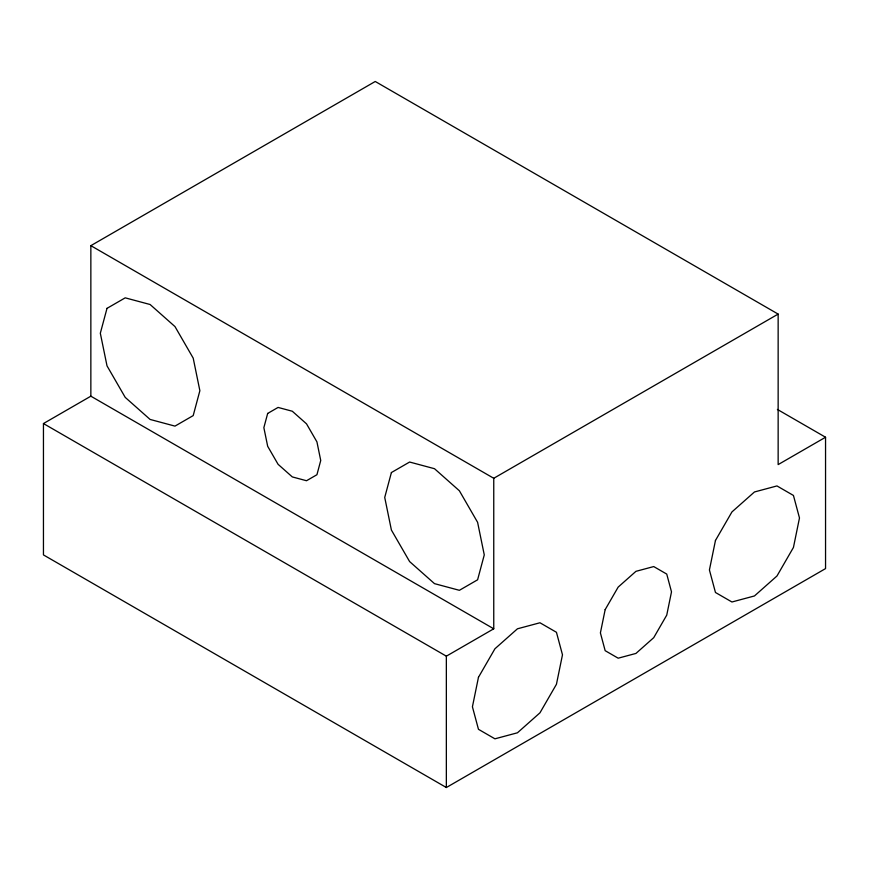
<?xml version="1.0" encoding="UTF-8"?>
<svg xmlns="http://www.w3.org/2000/svg" width="869" height="869" viewBox="0 0 869 869"><rect width="100%" height="100%" fill="white"/><g stroke="black" fill="none" stroke-linecap="round" stroke-linejoin="round"><path stroke-width="1.3" d="M90.854 245.666L375.245 81.48L778.146 314.089L778.146 464.6L825.55 437.237L825.55 568.598L446.351 787.52L43.45 554.911L43.45 423.551L90.854 396.188L493.755 628.798L493.755 478.287L90.854 245.666L90.854 396.188M493.755 478.287L778.146 314.089M43.45 423.551L446.351 656.171L493.755 628.798M777.386 409.429L825.55 437.237M446.351 656.171L446.351 787.52M478.461 677.309L472.421 706.79L478.461 729.308L494.928 738.824L517.446 732.795L539.964 712.819L556.442 684.283L562.482 654.802L556.442 632.284L539.964 622.769L517.446 628.798L494.928 648.774L478.461 677.309M605.161 609.636L600.403 632.904L605.161 650.675L618.174 658.191L635.945 653.434L653.727 637.672L666.74 615.133L671.498 591.854L666.74 574.083L653.727 566.566L635.945 571.335L618.174 587.096L605.161 609.636M715.459 540.475L709.419 569.966L715.459 592.484L731.937 601.989L754.455 595.96L776.973 575.995L793.44 547.459L799.48 517.967L793.44 495.449L776.973 485.934L754.455 491.973L731.937 511.939L715.459 540.475M107.006 308.354L100.326 333.24L107.006 365.838L125.212 397.372L150.098 419.445L174.984 426.114L193.2 415.599L199.87 390.713L193.2 358.126L174.984 326.581L150.098 304.508L125.212 297.839L107.006 308.354M267.674 413.438L263.861 427.657L267.674 446.275L278.08 464.307L292.299 476.918L306.518 480.731L316.935 474.713L320.737 460.494L316.935 441.887L306.518 423.844L292.299 411.233L278.08 407.431L267.674 413.438M391.398 472.551L384.728 497.437L391.398 530.036L409.614 561.57L434.5 583.642L459.386 590.312L477.602 579.797L484.272 554.911L477.602 522.323L459.386 490.779L434.5 468.706L409.614 462.036L391.398 472.551"/></g></svg>
